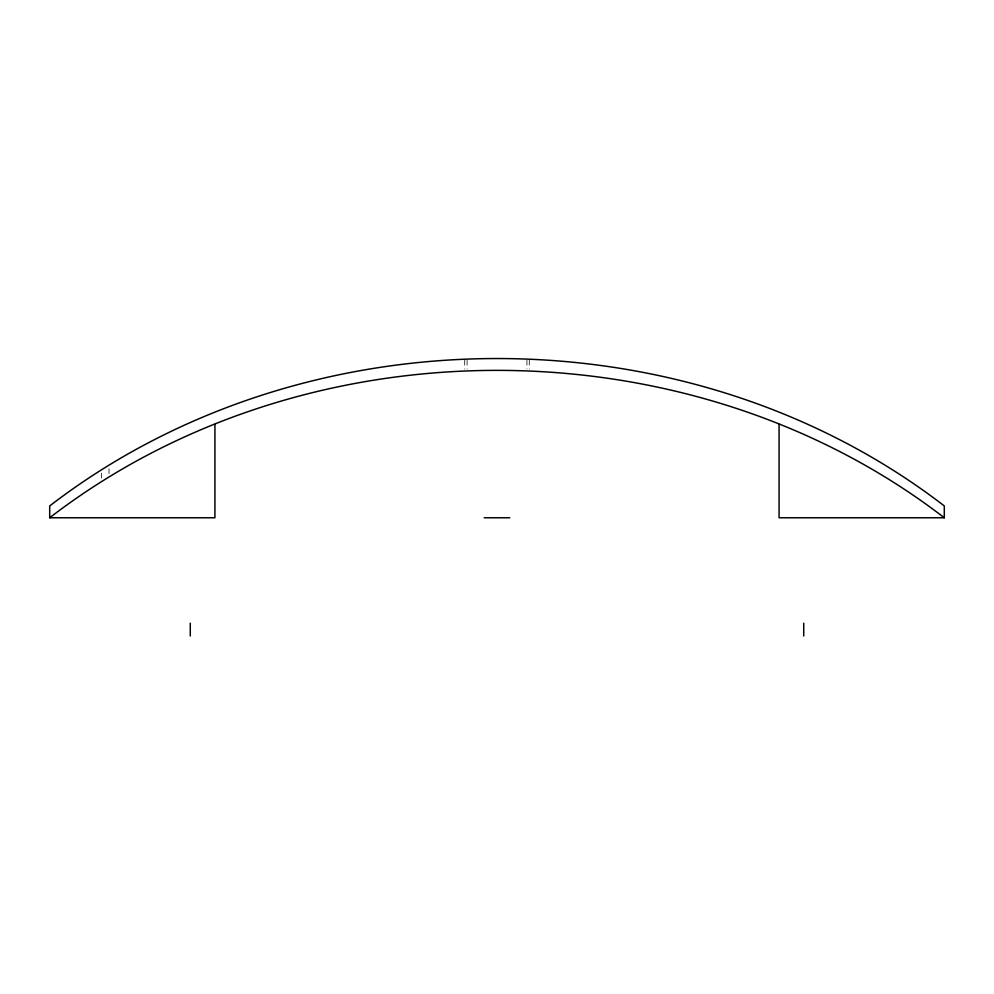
<?xml version="1.0" encoding="UTF-8"?>
<svg xmlns="http://www.w3.org/2000/svg" width="994" height="994" viewBox="0 0 994 994"><rect width="100%" height="100%" fill="white"/><g stroke="black" fill="none" stroke-linecap="round" stroke-linejoin="round"><path stroke-width="0.75" stroke-dasharray="4.97 3.73" d="M529.28 360.176L529.28 369.06M526.919 360.126L526.919 369.01M467.081 360.126L467.081 369.01M464.72 360.176L464.72 369.06M109.017 468.683L109.017 474.598M101.475 473.181L101.475 479.096"/><path stroke-width="1.49" d="M49.7 517.762C304.947 321.236 689.053 321.236 944.3 517.762L944.3 505.934C689.053 309.407 304.947 309.407 49.7 505.934L49.7 517.762L214.928 517.762L214.928 424.301M484.215 517.762L509.785 517.762M944.3 517.762L779.072 517.762L779.072 424.301M803.724 623.201L803.724 635.986M190.276 623.201L190.276 635.986"/></g></svg>
